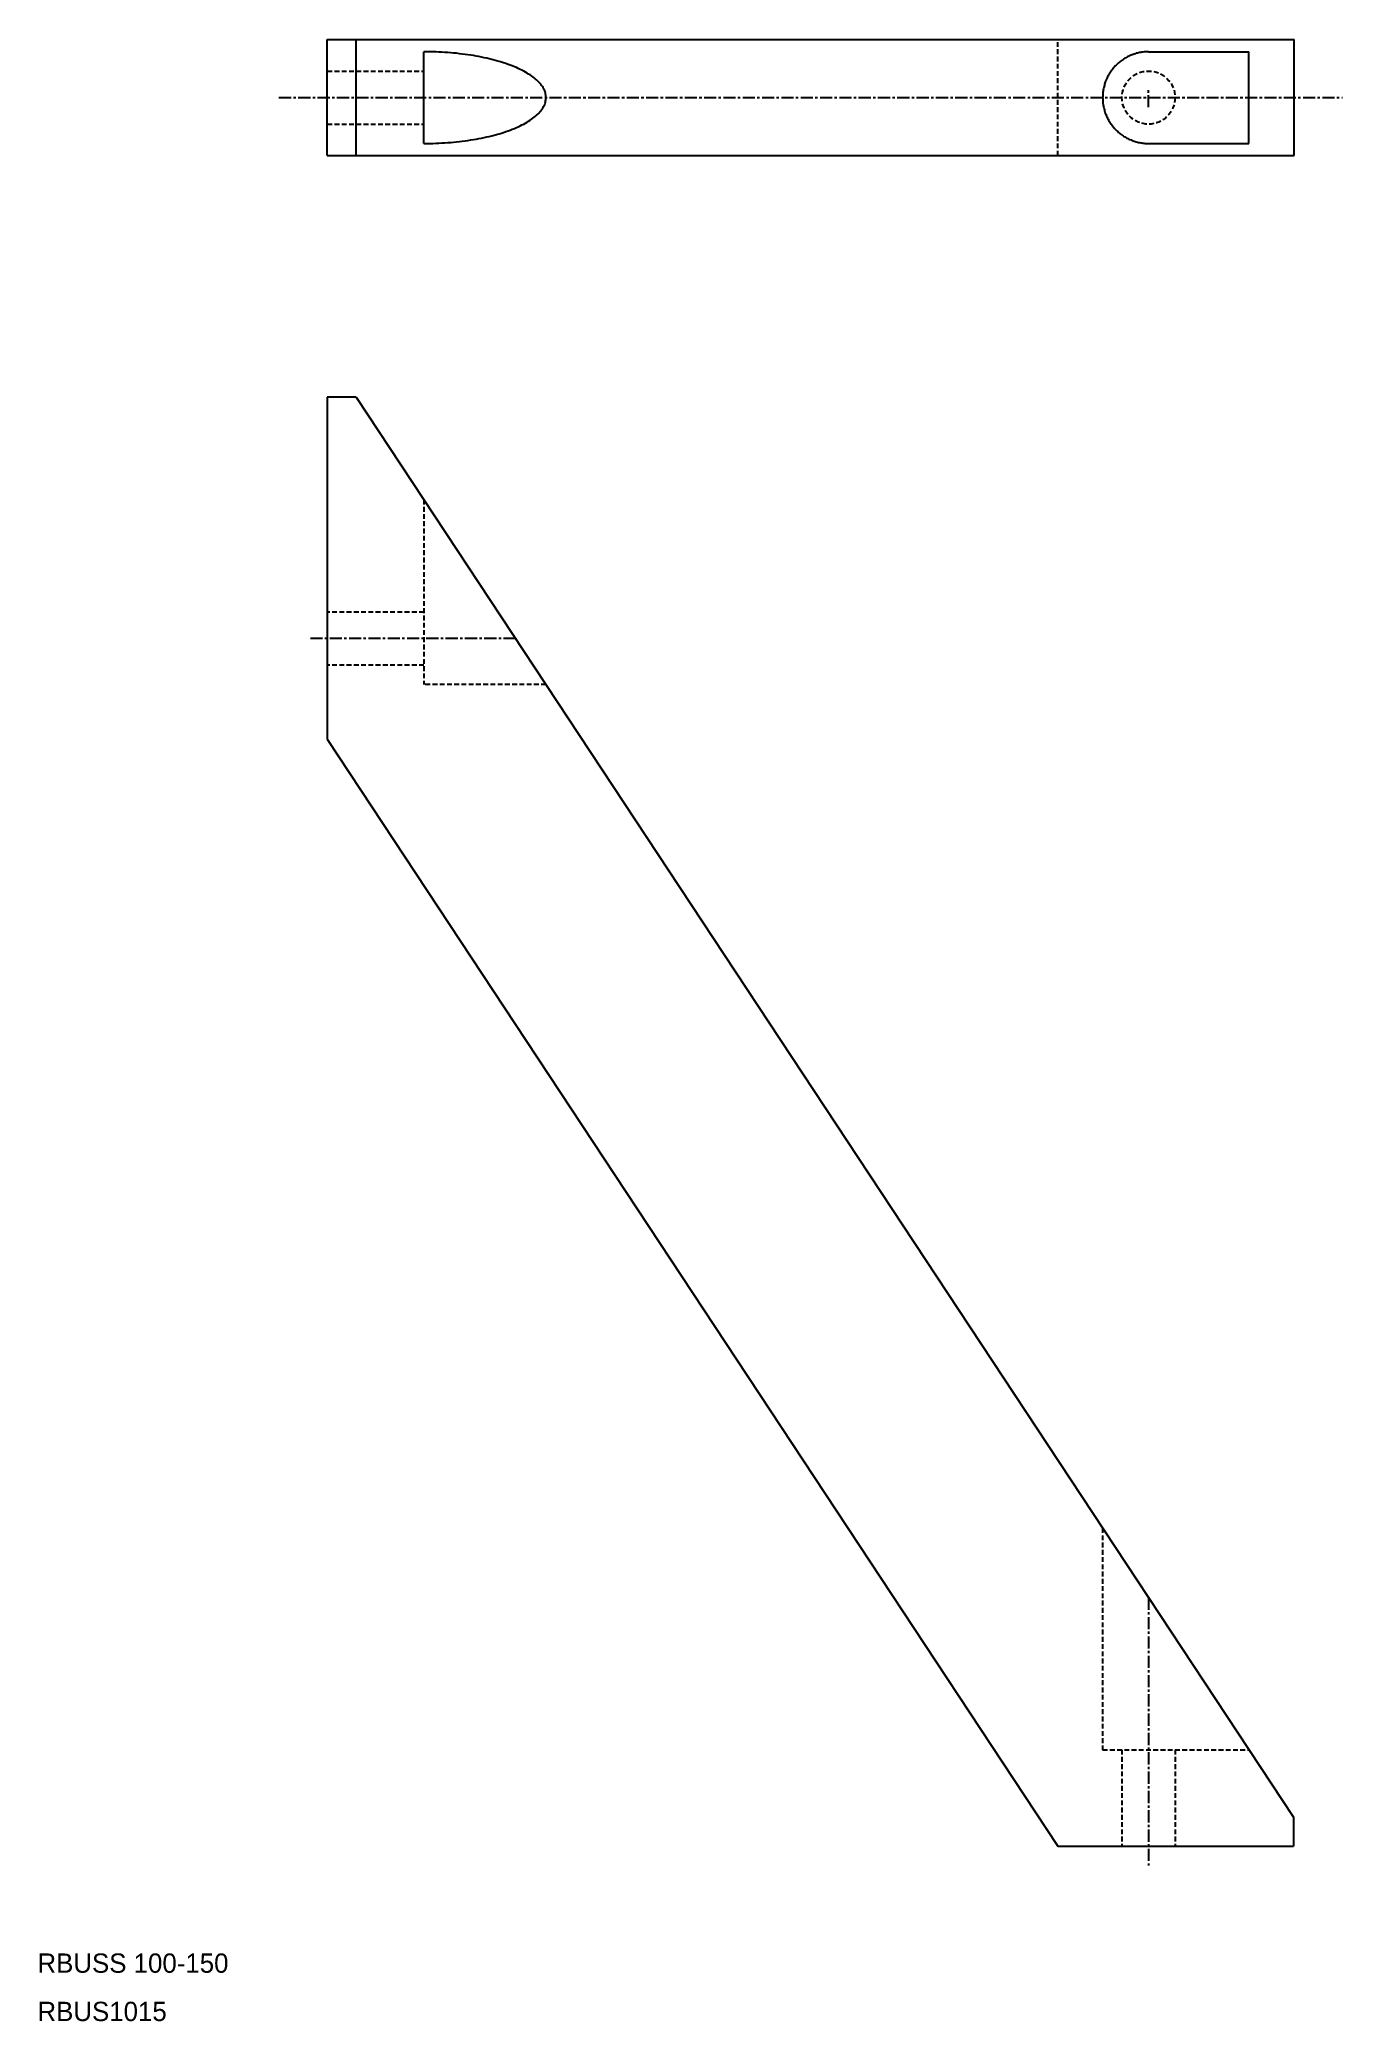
# Model space of a CAD drawing. Extents: x 1858 to 1993, y -602 to -397.
import ezdxf

# ---------------------------------------------------------------- set-up
doc = ezdxf.new("R2010")
doc.units = 0
doc.linetypes.add('CENTER', pattern=[2, 1.25, -0.25, 0.25, -0.25])
doc.linetypes.add('DASHED', pattern=[0.75, 0.5, -0.25])
doc.layers.get('0').update_dxf_attribs({"linetype": 'CONTINUOUS'})
doc.layers.add('CENTER', color=1, linetype='CENTER')

msp = doc.modelspace()

# ---------------------------------------------------------------- linework, layer by layer
at = {"color": 7, "linetype": 'CONTINUOUS'}
for p, q in [((1888, -396.77), (1988.07, -396.77)), ((1888, -408.77), (1888, -396.77)), ((1891, -408.77), (1891, -396.77)), ((1988.07, -408.77), (1988.07, -396.77)), ((1898, -407.52), (1898, -398.02)), ((1973, -398.02), (1983.39, -398.02)), ((1983.39, -407.52), (1983.39, -398.02)), ((1973, -407.52), (1983.39, -407.52)), ((1888, -408.77), (1988.07, -408.77)), ((1888, -433.77), (1888, -469.17)), ((1891, -433.77), (1888, -433.77)), ((1891, -433.77), (1988, -580.77)), ((1888, -469.17), (1963.63, -583.77)), ((1988, -580.77), (1988, -583.77)), ((1963.63, -583.77), (1988, -583.77))]:
    msp.add_line(p, q, dxfattribs=at)
at = {"color": 3, "linetype": 'DASHED'}
for p, q in [((1963.63, -408.77), (1963.63, -396.77)), ((1888, -400.02), (1898, -400.02)), ((1888, -405.52), (1898, -405.52)), ((1898, -444.38), (1898, -463.52)), ((1888, -456.02), (1888, -461.52)), ((1898, -456.02), (1888, -456.02)), ((1898, -461.52), (1888, -461.52)), ((1910.64, -463.52), (1898, -463.52)), ((1968.25, -550.84), (1968.25, -573.77)), ((1968.25, -573.77), (1983.39, -573.77)), ((1970.25, -573.77), (1970.25, -583.77)), ((1975.75, -573.77), (1975.75, -583.77))]:
    msp.add_line(p, q, dxfattribs=at)
at = {"color": 7, "linetype": 'CONTINUOUS'}
for points in [[(1898, -407.52, 0), (1898.31, -407.52, 0), (1898.62, -407.52, 0), (1898.93, -407.51, 0), (1899.24, -407.5, 0), (1899.55, -407.49, 0), (1899.86, -407.47, 0), (1900.16, -407.45, 0), (1900.47, -407.43, 0), (1900.77, -407.41, 0), (1901.07, -407.38, 0), (1901.37, -407.35, 0), (1901.67, -407.32, 0), (1901.97, -407.28, 0), (1902.26, -407.24, 0), (1902.55, -407.2, 0), (1902.84, -407.16, 0), (1903.12, -407.12, 0), (1903.41, -407.07, 0), (1903.68, -407.02, 0), (1903.96, -406.96, 0), (1904.23, -406.91, 0), (1904.5, -406.85, 0), (1904.76, -406.79, 0), (1905.02, -406.72, 0), (1905.28, -406.66, 0), (1905.53, -406.59, 0), (1905.78, -406.52, 0), (1906.02, -406.44, 0), (1906.25, -406.37, 0), (1906.49, -406.29, 0), (1906.71, -406.21, 0), (1906.94, -406.13, 0), (1907.15, -406.05, 0), (1907.36, -405.96, 0), (1907.57, -405.87, 0), (1907.77, -405.79, 0), (1907.96, -405.69, 0), (1908.15, -405.6, 0), (1908.33, -405.51, 0), (1908.51, -405.41, 0), (1908.68, -405.31, 0), (1908.84, -405.21, 0), (1908.99, -405.11, 0), (1909.14, -405.01, 0), (1909.29, -404.91, 0), (1909.42, -404.8, 0), (1909.55, -404.7, 0), (1909.67, -404.59, 0), (1909.79, -404.48, 0), (1909.9, -404.37, 0), (1910, -404.26, 0), (1910.09, -404.15, 0), (1910.18, -404.04, 0), (1910.26, -403.93, 0), (1910.33, -403.81, 0), (1910.39, -403.7, 0), (1910.45, -403.58, 0), (1910.5, -403.47, 0), (1910.54, -403.35, 0), (1910.57, -403.24, 0), (1910.6, -403.12, 0), (1910.62, -403.01, 0), (1910.63, -402.89, 0), (1910.64, -402.77, 0), (1910.63, -402.66, 0), (1910.62, -402.54, 0), (1910.6, -402.42, 0), (1910.57, -402.31, 0), (1910.54, -402.19, 0), (1910.5, -402.08, 0), (1910.45, -401.96, 0), (1910.39, -401.85, 0), (1910.33, -401.73, 0), (1910.26, -401.62, 0), (1910.18, -401.51, 0), (1910.09, -401.39, 0), (1910, -401.28, 0), (1909.9, -401.17, 0), (1909.79, -401.06, 0), (1909.67, -400.95, 0), (1909.55, -400.85, 0), (1909.42, -400.74, 0), (1909.29, -400.64, 0), (1909.14, -400.53, 0), (1908.99, -400.43, 0), (1908.84, -400.33, 0), (1908.68, -400.23, 0), (1908.51, -400.13, 0), (1908.33, -400.04, 0), (1908.15, -399.94, 0), (1907.96, -399.85, 0), (1907.77, -399.76, 0), (1907.57, -399.67, 0), (1907.36, -399.58, 0), (1907.15, -399.5, 0), (1906.94, -399.41, 0), (1906.71, -399.33, 0), (1906.49, -399.25, 0), (1906.25, -399.18, 0), (1906.02, -399.1, 0), (1905.78, -399.03, 0), (1905.53, -398.96, 0), (1905.28, -398.89, 0), (1905.02, -398.82, 0), (1904.76, -398.76, 0), (1904.5, -398.7, 0), (1904.23, -398.64, 0), (1903.96, -398.58, 0), (1903.68, -398.53, 0), (1903.41, -398.48, 0), (1903.12, -398.43, 0), (1902.84, -398.38, 0), (1902.55, -398.34, 0), (1902.26, -398.3, 0), (1901.97, -398.26, 0), (1901.67, -398.23, 0), (1901.37, -398.19, 0), (1901.07, -398.17, 0), (1900.77, -398.14, 0), (1900.47, -398.11, 0), (1900.16, -398.09, 0), (1899.86, -398.07, 0), (1899.55, -398.06, 0), (1899.24, -398.05, 0), (1898.93, -398.04, 0), (1898.62, -398.03, 0), (1898.31, -398.02, 0), (1898, -398.02, 0)], [(1973, -398.02, 0), (1972.89, -398.02, 0), (1972.77, -398.03, 0), (1972.66, -398.04, 0), (1972.54, -398.05, 0), (1972.42, -398.06, 0), (1972.31, -398.07, 0), (1972.19, -398.09, 0), (1972.08, -398.11, 0), (1971.96, -398.14, 0), (1971.85, -398.17, 0), (1971.74, -398.19, 0), (1971.63, -398.23, 0), (1971.51, -398.26, 0), (1971.4, -398.3, 0), (1971.3, -398.34, 0), (1971.19, -398.38, 0), (1971.08, -398.43, 0), (1970.97, -398.48, 0), (1970.87, -398.53, 0), (1970.77, -398.58, 0), (1970.66, -398.64, 0), (1970.56, -398.7, 0), (1970.46, -398.76, 0), (1970.37, -398.82, 0), (1970.27, -398.89, 0), (1970.18, -398.96, 0), (1970.08, -399.03, 0), (1969.99, -399.1, 0), (1969.9, -399.18, 0), (1969.81, -399.25, 0), (1969.73, -399.33, 0), (1969.65, -399.41, 0), (1969.56, -399.5, 0), (1969.49, -399.58, 0), (1969.41, -399.67, 0), (1969.33, -399.76, 0), (1969.26, -399.85, 0), (1969.19, -399.94, 0), (1969.12, -400.04, 0), (1969.06, -400.13, 0), (1968.99, -400.23, 0), (1968.93, -400.33, 0), (1968.87, -400.43, 0), (1968.82, -400.53, 0), (1968.76, -400.64, 0), (1968.71, -400.74, 0), (1968.66, -400.85, 0), (1968.62, -400.95, 0), (1968.57, -401.06, 0), (1968.53, -401.17, 0), (1968.49, -401.28, 0), (1968.46, -401.39, 0), (1968.43, -401.51, 0), (1968.4, -401.62, 0), (1968.37, -401.73, 0), (1968.35, -401.85, 0), (1968.32, -401.96, 0), (1968.31, -402.08, 0), (1968.29, -402.19, 0), (1968.28, -402.31, 0), (1968.27, -402.42, 0), (1968.26, -402.54, 0), (1968.26, -402.66, 0), (1968.25, -402.77, 0), (1968.26, -402.89, 0), (1968.26, -403.01, 0), (1968.27, -403.12, 0), (1968.28, -403.24, 0), (1968.29, -403.35, 0), (1968.31, -403.47, 0), (1968.32, -403.58, 0), (1968.35, -403.7, 0), (1968.37, -403.81, 0), (1968.4, -403.93, 0), (1968.43, -404.04, 0), (1968.46, -404.15, 0), (1968.49, -404.26, 0), (1968.53, -404.37, 0), (1968.57, -404.48, 0), (1968.62, -404.59, 0), (1968.66, -404.7, 0), (1968.71, -404.8, 0), (1968.76, -404.91, 0), (1968.82, -405.01, 0), (1968.87, -405.11, 0), (1968.93, -405.21, 0), (1968.99, -405.31, 0), (1969.06, -405.41, 0), (1969.12, -405.51, 0), (1969.19, -405.6, 0), (1969.26, -405.69, 0), (1969.33, -405.79, 0), (1969.41, -405.87, 0), (1969.49, -405.96, 0), (1969.56, -406.05, 0), (1969.65, -406.13, 0), (1969.73, -406.21, 0), (1969.81, -406.29, 0), (1969.9, -406.37, 0), (1969.99, -406.44, 0), (1970.08, -406.52, 0), (1970.18, -406.59, 0), (1970.27, -406.66, 0), (1970.37, -406.72, 0), (1970.46, -406.79, 0), (1970.56, -406.85, 0), (1970.66, -406.91, 0), (1970.77, -406.96, 0), (1970.87, -407.02, 0), (1970.97, -407.07, 0), (1971.08, -407.12, 0), (1971.19, -407.16, 0), (1971.3, -407.2, 0), (1971.4, -407.24, 0), (1971.51, -407.28, 0), (1971.63, -407.32, 0), (1971.74, -407.35, 0), (1971.85, -407.38, 0), (1971.96, -407.41, 0), (1972.08, -407.43, 0), (1972.19, -407.45, 0), (1972.31, -407.47, 0), (1972.42, -407.49, 0), (1972.54, -407.5, 0), (1972.66, -407.51, 0), (1972.77, -407.52, 0), (1972.89, -407.52, 0), (1973, -407.52, 0)]]:
    msp.add_polyline3d(points, dxfattribs=at)
at = {"color": 3, "linetype": 'DASHED'}
msp.add_circle((1973, -402.77), 2.75, dxfattribs=at)
at = {"layer": 'CENTER', "color": 1, "linetype": 'CENTER'}
for p, q in [((1973, -403.77), (1973, -401.77)), ((1883, -402.77), (1993.07, -402.77)), ((1907.5, -458.77), (1886, -458.77)), ((1973, -558.04), (1973, -585.77))]:
    msp.add_line(p, q, dxfattribs=at)

# ---------------------------------------------------------------- texts
at = {"color": 7, "linetype": 'CONTINUOUS'}
for s, p in [('RBUSS 100-150', (1858, -596.86)), ('RBUS1015', (1858, -601.86))]:
    msp.add_text(s, height=2, dxfattribs=at).set_placement(p)

doc.saveas('drawing.dxf')
